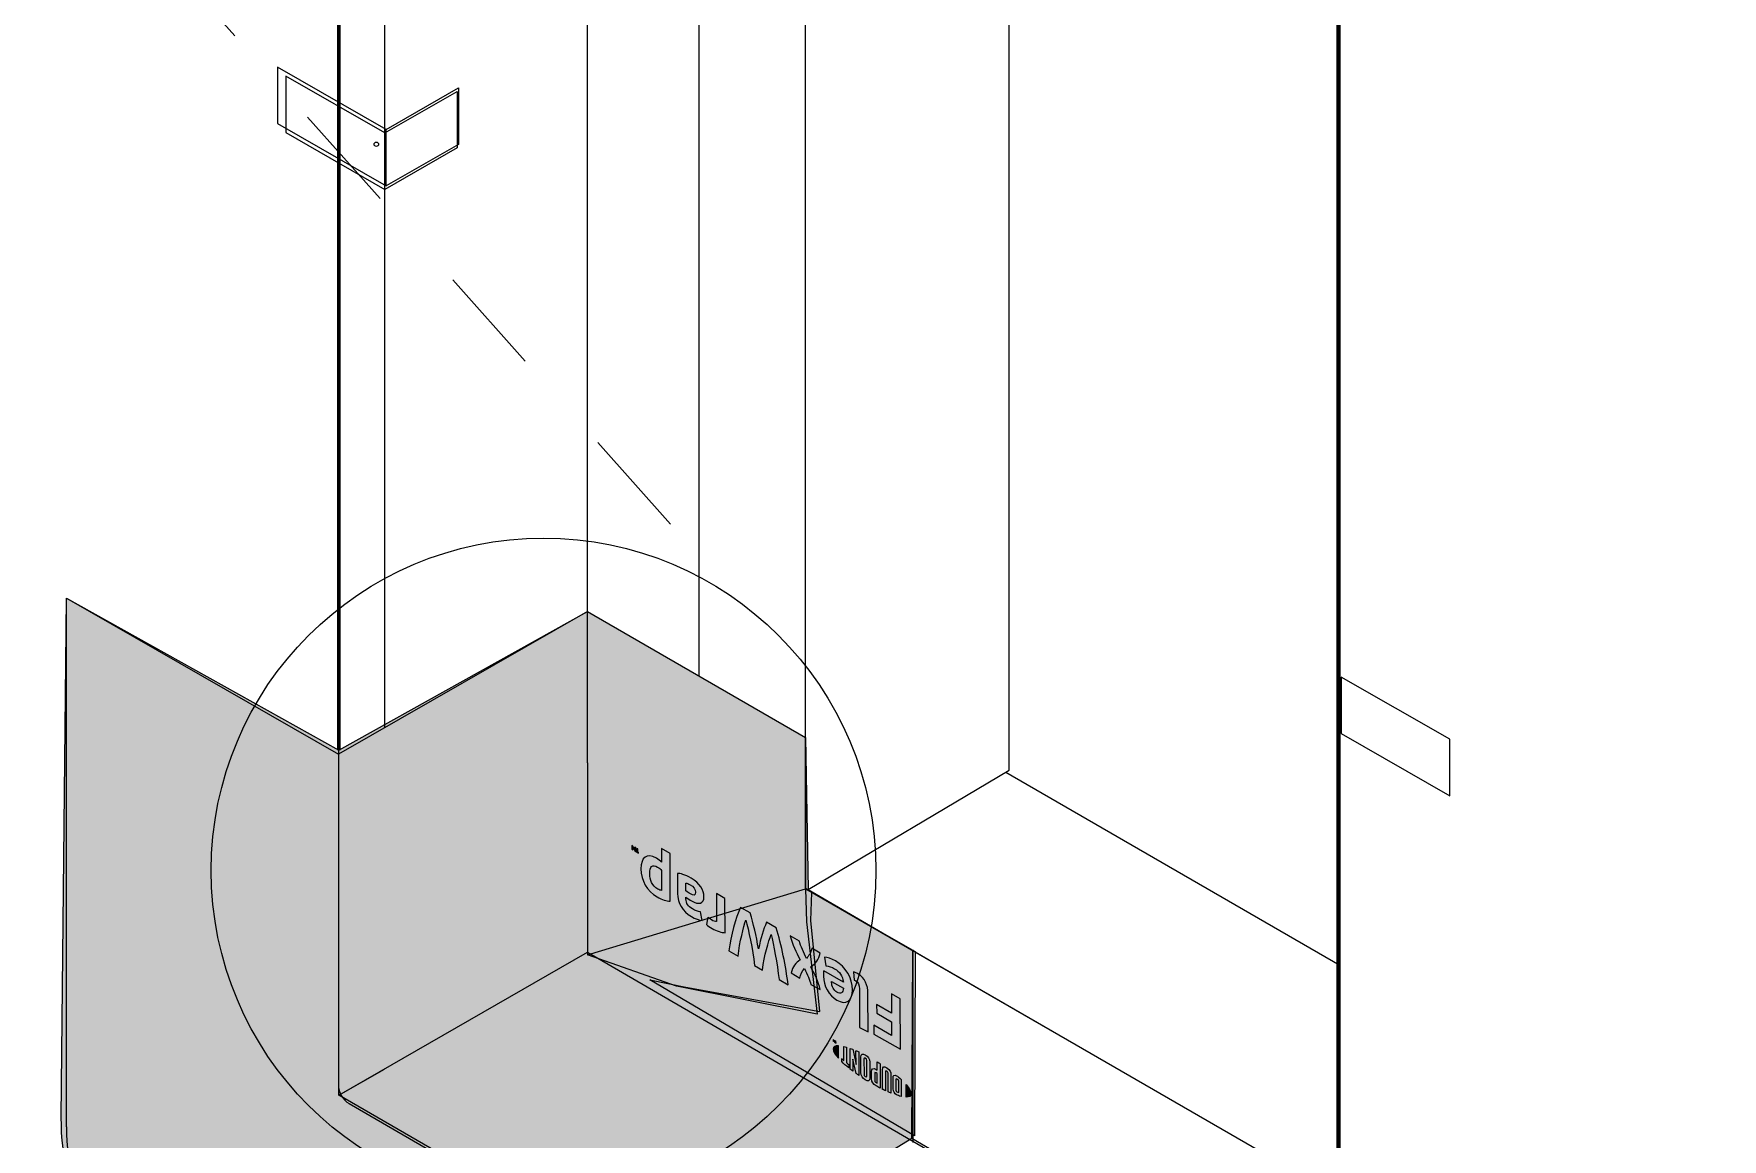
# Model space of a CAD drawing. Header units: inches. Extents: x -22 to 84, y -21 to 19.
# Drawn here: x 4.049 to 5.984, y 9.891 to 11.157 of the extents above; entities that cross this region are included whole.
import ezdxf

# ---------------------------------------------------------------- set-up
doc = ezdxf.new("R2010")
doc.units = ezdxf.units.IN
doc.header["$MEASUREMENT"] = 0
doc.linetypes.add('AI-Linetype-13', pattern=[0.25, 0.125, -0.125])
for name, color, linetype, lineweight in [('.ATI-HATCH', 7, 'Continuous', 0), ('G-ANNO-TTLB', 7, 'Continuous', 0), ('TYVEK', 7, 'Continuous', 0), ('X-REF - TRACED', 7, 'Continuous', 0)]:
    doc.layers.add(name, color=color, linetype=linetype, lineweight=lineweight)

# ---------------------------------------------------------------- blocks, each defined once
blk = doc.blocks.new('Block_69')
at = {"layer": 'TYVEK', "true_color": 0x003b71, "transparency": 33554687}
h = blk.add_hatch(color=156, dxfattribs=at)
h.dxf.hatch_style = 2
edge = h.paths.add_edge_path()
edge.add_spline(control_points=[(4.7376, 10.2213), (4.7373, 10.2225), (4.7369, 10.2234), (4.7365, 10.2244), (4.7361, 10.2239), (4.7358, 10.2234), (4.7354, 10.2226), (4.7354, 10.2226), (4.7344, 10.2232), (4.7344, 10.2232), (4.7344, 10.2232), (4.7344, 10.2274), (4.7344, 10.2274), (4.7344, 10.2274), (4.7353, 10.2269), (4.7353, 10.2269), (4.7353, 10.2269), (4.7353, 10.2249), (4.7353, 10.2249), (4.7353, 10.2249), (4.7352, 10.2243), (4.7352, 10.2243), (4.7355, 10.2248), (4.7359, 10.2253), (4.7362, 10.2256), (4.7362, 10.2256), (4.7369, 10.2252), (4.7369, 10.2252), (4.7372, 10.2245), (4.7375, 10.2236), (4.7378, 10.2228), (4.7378, 10.2228), (4.7378, 10.2235), (4.7378, 10.2235), (4.7378, 10.2235), (4.7378, 10.2255), (4.7378, 10.2255), (4.7378, 10.2255), (4.7387, 10.225), (4.7387, 10.225), (4.7387, 10.225), (4.7387, 10.2207), (4.7387, 10.2207), (4.7387, 10.2207), (4.7376, 10.2213), (4.7376, 10.2213)], knot_values=[0, 0, 0, 0, 1, 1, 1, 2, 2, 2, 3, 3, 3, 4, 4, 4, 5, 5, 5, 6, 6, 6, 7, 7, 7, 8, 8, 8, 9, 9, 9, 10, 10, 10, 11, 11, 11, 12, 12, 12, 13, 13, 13, 14, 14, 14, 15, 15, 15, 15], degree=3, periodic=0)
edge = h.paths.add_edge_path()
edge.add_spline(control_points=[(4.7411, 10.2203), (4.7411, 10.2203), (4.742, 10.2197), (4.742, 10.2197), (4.742, 10.2197), (4.742, 10.2188), (4.742, 10.2188), (4.742, 10.2188), (4.7391, 10.2205), (4.7391, 10.2205), (4.7391, 10.2205), (4.7391, 10.2214), (4.7391, 10.2214), (4.7391, 10.2214), (4.7401, 10.2209), (4.7401, 10.2209), (4.7401, 10.2209), (4.7401, 10.2242), (4.7401, 10.2242), (4.7401, 10.2242), (4.741, 10.2236), (4.741, 10.2236), (4.741, 10.2236), (4.7411, 10.2203), (4.7411, 10.2203)], knot_values=[0, 0, 0, 0, 1, 1, 1, 2, 2, 2, 3, 3, 3, 4, 4, 4, 5, 5, 5, 6, 6, 6, 7, 7, 7, 8, 8, 8, 8], degree=3, periodic=0)
h = blk.add_hatch(color=156, dxfattribs=at)
h.dxf.hatch_style = 2
edge = h.paths.add_edge_path()
edge.add_spline(control_points=[(4.7638, 10.2029), (4.7576, 10.2065), (4.7546, 10.2037), (4.7547, 10.1953), (4.7547, 10.1879), (4.7574, 10.1814), (4.7639, 10.1777), (4.7657, 10.1766), (4.767, 10.1763), (4.7684, 10.1761), (4.7684, 10.1761), (4.7684, 10.1991), (4.7684, 10.1991), (4.767, 10.2006), (4.7659, 10.2017), (4.7638, 10.2029)], knot_values=[0, 0, 0, 0, 1, 1, 1, 2, 2, 2, 3, 3, 3, 4, 4, 4, 5, 5, 5, 5], degree=3, periodic=0)
edge = h.paths.add_edge_path()
edge.add_spline(control_points=[(4.7624, 10.2129), (4.7649, 10.2115), (4.7666, 10.2102), (4.7684, 10.2084), (4.7684, 10.2084), (4.7683, 10.224), (4.7683, 10.224), (4.7683, 10.224), (4.7781, 10.2184), (4.7781, 10.2184), (4.7781, 10.2184), (4.7782, 10.1636), (4.7782, 10.1636), (4.7742, 10.1638), (4.7685, 10.1657), (4.7634, 10.1686), (4.7517, 10.1753), (4.7447, 10.1875), (4.7447, 10.2007), (4.7447, 10.2141), (4.7513, 10.2193), (4.7624, 10.2129)], knot_values=[0, 0, 0, 0, 1, 1, 1, 2, 2, 2, 3, 3, 3, 4, 4, 4, 5, 5, 5, 6, 6, 6, 7, 7, 7, 7], degree=3, periodic=0)
h = blk.add_hatch(color=156, dxfattribs=at)
h.dxf.hatch_style = 2
edge = h.paths.add_edge_path()
edge.add_spline(control_points=[(4.7962, 10.1844), (4.7962, 10.1844), (4.7963, 10.1756), (4.7963, 10.1756), (4.7979, 10.1742), (4.7996, 10.173), (4.8013, 10.172), (4.8046, 10.1701), (4.8072, 10.1701), (4.8072, 10.174), (4.8072, 10.1774), (4.805, 10.1805), (4.8012, 10.1826), (4.7991, 10.1839), (4.7973, 10.1844), (4.7962, 10.1844)], knot_values=[0, 0, 0, 0, 1, 1, 1, 2, 2, 2, 3, 3, 3, 4, 4, 4, 5, 5, 5, 5], degree=3, periodic=0)
edge = h.paths.add_edge_path()
edge.add_spline(control_points=[(4.8022, 10.1902), (4.812, 10.1846), (4.8169, 10.1763), (4.8169, 10.1689), (4.8169, 10.1607), (4.8112, 10.1593), (4.8026, 10.1641), (4.8006, 10.1653), (4.7981, 10.1671), (4.7963, 10.1684), (4.7963, 10.1684), (4.7963, 10.1664), (4.7963, 10.1664), (4.7963, 10.1614), (4.7988, 10.1576), (4.8036, 10.1549), (4.8067, 10.1531), (4.8101, 10.1517), (4.813, 10.1515), (4.813, 10.1515), (4.8148, 10.1416), (4.8148, 10.1416), (4.8117, 10.1418), (4.8068, 10.1437), (4.8025, 10.1462), (4.792, 10.1522), (4.7868, 10.1616), (4.7867, 10.1727), (4.7867, 10.1727), (4.7867, 10.1955), (4.7867, 10.1955), (4.7896, 10.1956), (4.7951, 10.1943), (4.8022, 10.1902)], knot_values=[0, 0, 0, 0, 1, 1, 1, 2, 2, 2, 3, 3, 3, 4, 4, 4, 5, 5, 5, 6, 6, 6, 7, 7, 7, 8, 8, 8, 9, 9, 9, 10, 10, 10, 11, 11, 11, 11], degree=3, periodic=0)
h = blk.add_hatch(color=156, dxfattribs=at)
h.dxf.hatch_style = 2
edge = h.paths.add_edge_path()
edge.add_spline(control_points=[(4.8262, 10.1325), (4.8236, 10.134), (4.8212, 10.1357), (4.8198, 10.137), (4.8198, 10.137), (4.8212, 10.1454), (4.8212, 10.1454), (4.8224, 10.1442), (4.8239, 10.1432), (4.8254, 10.1424), (4.828, 10.1408), (4.8298, 10.1404), (4.8313, 10.1404), (4.8313, 10.1404), (4.8312, 10.1726), (4.8312, 10.1726), (4.8312, 10.1726), (4.841, 10.1669), (4.841, 10.1669), (4.841, 10.1669), (4.8411, 10.1276), (4.8411, 10.1276), (4.8373, 10.1276), (4.8313, 10.1296), (4.8262, 10.1325)], knot_values=[0, 0, 0, 0, 1, 1, 1, 2, 2, 2, 3, 3, 3, 4, 4, 4, 5, 5, 5, 6, 6, 6, 7, 7, 7, 8, 8, 8, 8], degree=3, periodic=0)
h = blk.add_hatch(color=156, dxfattribs=at)
h.dxf.hatch_style = 2
edge = h.paths.add_edge_path()
edge.add_spline(control_points=[(4.8559, 10.1009), (4.8559, 10.1009), (4.8455, 10.1069), (4.8455, 10.1069), (4.8482, 10.1245), (4.8528, 10.1444), (4.8589, 10.1567), (4.8589, 10.1567), (4.87, 10.1503), (4.87, 10.1503), (4.8736, 10.138), (4.8767, 10.1241), (4.8794, 10.1091), (4.8821, 10.1211), (4.8851, 10.1314), (4.8886, 10.1396), (4.8886, 10.1396), (4.8998, 10.1332), (4.8998, 10.1332), (4.9056, 10.1141), (4.9107, 10.0886), (4.9134, 10.068), (4.9134, 10.068), (4.903, 10.0739), (4.903, 10.0739), (4.9008, 10.0925), (4.8967, 10.1143), (4.8938, 10.1256), (4.8908, 10.1177), (4.886, 10.1016), (4.884, 10.0848), (4.884, 10.0848), (4.8749, 10.0901), (4.8749, 10.0901), (4.8727, 10.1092), (4.868, 10.1308), (4.8649, 10.1422), (4.862, 10.1342), (4.858, 10.1171), (4.8559, 10.1009)], knot_values=[0, 0, 0, 0, 1, 1, 1, 2, 2, 2, 3, 3, 3, 4, 4, 4, 5, 5, 5, 6, 6, 6, 7, 7, 7, 8, 8, 8, 9, 9, 9, 10, 10, 10, 11, 11, 11, 12, 12, 12, 13, 13, 13, 13], degree=3, periodic=0)
h = blk.add_hatch(color=156, dxfattribs=at)
h.dxf.hatch_style = 2
edge = h.paths.add_edge_path()
edge.add_spline(control_points=[(4.9393, 10.0885), (4.9441, 10.0797), (4.9479, 10.0719), (4.9501, 10.0624), (4.9501, 10.0624), (4.9395, 10.0685), (4.9395, 10.0685), (4.9385, 10.0727), (4.9354, 10.0801), (4.9322, 10.0866), (4.9296, 10.0836), (4.9274, 10.08), (4.9269, 10.0757), (4.9269, 10.0757), (4.9169, 10.0815), (4.9169, 10.0815), (4.9187, 10.0889), (4.9218, 10.0931), (4.9272, 10.0964), (4.922, 10.106), (4.9185, 10.1137), (4.9156, 10.1241), (4.9156, 10.1241), (4.9262, 10.118), (4.9262, 10.118), (4.9277, 10.1126), (4.9313, 10.1044), (4.9343, 10.0981), (4.937, 10.1011), (4.9395, 10.1046), (4.9405, 10.1098), (4.9405, 10.1098), (4.9501, 10.1043), (4.9501, 10.1043), (4.9483, 10.0968), (4.945, 10.0922), (4.9393, 10.0885)], knot_values=[0, 0, 0, 0, 1, 1, 1, 2, 2, 2, 3, 3, 3, 4, 4, 4, 5, 5, 5, 6, 6, 6, 7, 7, 7, 8, 8, 8, 9, 9, 9, 10, 10, 10, 11, 11, 11, 12, 12, 12, 12], degree=3, periodic=0)
h = blk.add_hatch(color=156, dxfattribs=at)
h.dxf.hatch_style = 2
edge = h.paths.add_edge_path()
edge.add_spline(control_points=[(4.9768, 10.0641), (4.9768, 10.0641), (4.9632, 10.0718), (4.9632, 10.0718), (4.9632, 10.0718), (4.9632, 10.0708), (4.9632, 10.0708), (4.9632, 10.0662), (4.9654, 10.0617), (4.9693, 10.0594), (4.9734, 10.057), (4.9761, 10.0588), (4.9768, 10.0641)], knot_values=[0, 0, 0, 0, 1, 1, 1, 2, 2, 2, 3, 3, 3, 4, 4, 4, 4], degree=3, periodic=0)
edge = h.paths.add_edge_path()
edge.add_spline(control_points=[(4.9551, 10.0996), (4.9583, 10.0995), (4.9629, 10.098), (4.9676, 10.0953), (4.9791, 10.0887), (4.9869, 10.0758), (4.987, 10.0622), (4.987, 10.0491), (4.9798, 10.0444), (4.9693, 10.0504), (4.96, 10.0557), (4.9539, 10.0669), (4.9538, 10.0779), (4.9538, 10.0804), (4.954, 10.0824), (4.9541, 10.084), (4.9541, 10.084), (4.9766, 10.071), (4.9766, 10.071), (4.9757, 10.0782), (4.9723, 10.083), (4.9666, 10.0863), (4.9631, 10.0883), (4.9598, 10.0893), (4.9567, 10.0896), (4.9567, 10.0896), (4.9551, 10.0996), (4.9551, 10.0996)], knot_values=[0, 0, 0, 0, 1, 1, 1, 2, 2, 2, 3, 3, 3, 4, 4, 4, 5, 5, 5, 6, 6, 6, 7, 7, 7, 8, 8, 8, 9, 9, 9, 9], degree=3, periodic=0)
h = blk.add_hatch(color=156, dxfattribs=at)
h.dxf.hatch_style = 2
edge = h.paths.add_edge_path()
edge.add_spline(control_points=[(4.995, 10.0634), (4.995, 10.0678), (4.994, 10.0708), (4.9911, 10.0724), (4.9904, 10.0728), (4.9897, 10.0731), (4.9891, 10.0733), (4.9891, 10.0733), (4.9883, 10.0827), (4.9883, 10.0827), (4.9897, 10.0823), (4.9919, 10.0813), (4.9933, 10.0805), (5.0015, 10.0758), (5.0048, 10.0677), (5.0048, 10.0579), (5.0048, 10.0579), (5.0049, 10.014), (5.0049, 10.014), (5.0049, 10.014), (4.9951, 10.019), (4.9951, 10.019), (4.9951, 10.019), (4.995, 10.0634), (4.995, 10.0634)], knot_values=[0, 0, 0, 0, 1, 1, 1, 2, 2, 2, 3, 3, 3, 4, 4, 4, 5, 5, 5, 6, 6, 6, 7, 7, 7, 8, 8, 8, 8], degree=3, periodic=0)
h = blk.add_hatch(color=156, dxfattribs=at)
h.dxf.hatch_style = 2
edge = h.paths.add_edge_path()
edge.add_spline(control_points=[(5.0418, 10.0517), (5.0418, 10.0517), (5.042, 9.9941), (5.042, 9.9941), (5.042, 9.9941), (5.0116, 10.0116), (5.0116, 10.0116), (5.0116, 10.0116), (5.0116, 10.0216), (5.0116, 10.0216), (5.0116, 10.0216), (5.0318, 10.01), (5.0318, 10.01), (5.0318, 10.01), (5.0317, 10.0256), (5.0317, 10.0256), (5.0317, 10.0256), (5.0148, 10.0354), (5.0148, 10.0354), (5.0148, 10.0354), (5.0147, 10.0454), (5.0147, 10.0454), (5.0147, 10.0454), (5.0317, 10.0356), (5.0317, 10.0356), (5.0317, 10.0356), (5.0316, 10.0575), (5.0316, 10.0575), (5.0316, 10.0575), (5.0418, 10.0517), (5.0418, 10.0517)], knot_values=[0, 0, 0, 0, 1, 1, 1, 2, 2, 2, 3, 3, 3, 4, 4, 4, 5, 5, 5, 6, 6, 6, 7, 7, 7, 8, 8, 8, 9, 9, 9, 10, 10, 10, 10], degree=3, periodic=0)
at = {"layer": 'TYVEK'}
for points, knots in [([(4.7376, 10.2213), (4.7373, 10.2225), (4.7369, 10.2234), (4.7365, 10.2244), (4.7361, 10.2239), (4.7358, 10.2234), (4.7354, 10.2226), (4.7354, 10.2226), (4.7344, 10.2232), (4.7344, 10.2232), (4.7344, 10.2232), (4.7344, 10.2274), (4.7344, 10.2274), (4.7344, 10.2274), (4.7353, 10.2269), (4.7353, 10.2269), (4.7353, 10.2269), (4.7353, 10.2249), (4.7353, 10.2249), (4.7353, 10.2249), (4.7352, 10.2243), (4.7352, 10.2243), (4.7355, 10.2248), (4.7359, 10.2253), (4.7362, 10.2256), (4.7362, 10.2256), (4.7369, 10.2252), (4.7369, 10.2252), (4.7372, 10.2245), (4.7375, 10.2236), (4.7378, 10.2228), (4.7378, 10.2228), (4.7378, 10.2235), (4.7378, 10.2235), (4.7378, 10.2235), (4.7378, 10.2255), (4.7378, 10.2255), (4.7378, 10.2255), (4.7387, 10.225), (4.7387, 10.225), (4.7387, 10.225), (4.7387, 10.2207), (4.7387, 10.2207), (4.7387, 10.2207), (4.7376, 10.2213), (4.7376, 10.2213)], [0, 0, 0, 0, 1, 1, 1, 2, 2, 2, 3, 3, 3, 4, 4, 4, 5, 5, 5, 6, 6, 6, 7, 7, 7, 8, 8, 8, 9, 9, 9, 10, 10, 10, 11, 11, 11, 12, 12, 12, 13, 13, 13, 14, 14, 14, 15, 15, 15, 15]), ([(4.7411, 10.2203), (4.7411, 10.2203), (4.742, 10.2197), (4.742, 10.2197), (4.742, 10.2197), (4.742, 10.2188), (4.742, 10.2188), (4.742, 10.2188), (4.7391, 10.2205), (4.7391, 10.2205), (4.7391, 10.2205), (4.7391, 10.2214), (4.7391, 10.2214), (4.7391, 10.2214), (4.7401, 10.2209), (4.7401, 10.2209), (4.7401, 10.2209), (4.7401, 10.2242), (4.7401, 10.2242), (4.7401, 10.2242), (4.741, 10.2236), (4.741, 10.2236), (4.741, 10.2236), (4.7411, 10.2203), (4.7411, 10.2203)], [0, 0, 0, 0, 1, 1, 1, 2, 2, 2, 3, 3, 3, 4, 4, 4, 5, 5, 5, 6, 6, 6, 7, 7, 7, 8, 8, 8, 8]), ([(4.7624, 10.2129), (4.7649, 10.2115), (4.7666, 10.2102), (4.7684, 10.2084), (4.7684, 10.2084), (4.7683, 10.224), (4.7683, 10.224), (4.7683, 10.224), (4.7781, 10.2184), (4.7781, 10.2184), (4.7781, 10.2184), (4.7782, 10.1636), (4.7782, 10.1636), (4.7742, 10.1638), (4.7685, 10.1657), (4.7634, 10.1686), (4.7517, 10.1753), (4.7447, 10.1875), (4.7447, 10.2007), (4.7447, 10.2141), (4.7513, 10.2193), (4.7624, 10.2129)], [0, 0, 0, 0, 1, 1, 1, 2, 2, 2, 3, 3, 3, 4, 4, 4, 5, 5, 5, 6, 6, 6, 7, 7, 7, 7]), ([(4.7638, 10.2029), (4.7576, 10.2065), (4.7546, 10.2037), (4.7547, 10.1953), (4.7547, 10.1879), (4.7574, 10.1814), (4.7639, 10.1777), (4.7657, 10.1766), (4.767, 10.1763), (4.7684, 10.1761), (4.7684, 10.1761), (4.7684, 10.1991), (4.7684, 10.1991), (4.767, 10.2006), (4.7659, 10.2017), (4.7638, 10.2029)], [0, 0, 0, 0, 1, 1, 1, 2, 2, 2, 3, 3, 3, 4, 4, 4, 5, 5, 5, 5]), ([(4.8022, 10.1902), (4.812, 10.1846), (4.8169, 10.1763), (4.8169, 10.1689), (4.8169, 10.1607), (4.8112, 10.1593), (4.8026, 10.1641), (4.8006, 10.1653), (4.7981, 10.1671), (4.7963, 10.1684), (4.7963, 10.1684), (4.7963, 10.1664), (4.7963, 10.1664), (4.7963, 10.1614), (4.7988, 10.1576), (4.8036, 10.1549), (4.8067, 10.1531), (4.8101, 10.1517), (4.813, 10.1515), (4.813, 10.1515), (4.8148, 10.1416), (4.8148, 10.1416), (4.8117, 10.1418), (4.8068, 10.1437), (4.8025, 10.1462), (4.792, 10.1522), (4.7868, 10.1616), (4.7867, 10.1727), (4.7867, 10.1727), (4.7867, 10.1955), (4.7867, 10.1955), (4.7896, 10.1956), (4.7951, 10.1943), (4.8022, 10.1902)], [0, 0, 0, 0, 1, 1, 1, 2, 2, 2, 3, 3, 3, 4, 4, 4, 5, 5, 5, 6, 6, 6, 7, 7, 7, 8, 8, 8, 9, 9, 9, 10, 10, 10, 11, 11, 11, 11]), ([(4.7962, 10.1844), (4.7962, 10.1844), (4.7963, 10.1756), (4.7963, 10.1756), (4.7979, 10.1742), (4.7996, 10.173), (4.8013, 10.172), (4.8046, 10.1701), (4.8072, 10.1701), (4.8072, 10.174), (4.8072, 10.1774), (4.805, 10.1805), (4.8012, 10.1826), (4.7991, 10.1839), (4.7973, 10.1844), (4.7962, 10.1844)], [0, 0, 0, 0, 1, 1, 1, 2, 2, 2, 3, 3, 3, 4, 4, 4, 5, 5, 5, 5]), ([(4.8262, 10.1325), (4.8236, 10.134), (4.8212, 10.1357), (4.8198, 10.137), (4.8198, 10.137), (4.8212, 10.1454), (4.8212, 10.1454), (4.8224, 10.1442), (4.8239, 10.1432), (4.8254, 10.1424), (4.828, 10.1408), (4.8298, 10.1404), (4.8313, 10.1404), (4.8313, 10.1404), (4.8312, 10.1726), (4.8312, 10.1726), (4.8312, 10.1726), (4.841, 10.1669), (4.841, 10.1669), (4.841, 10.1669), (4.8411, 10.1276), (4.8411, 10.1276), (4.8373, 10.1276), (4.8313, 10.1296), (4.8262, 10.1325)], [0, 0, 0, 0, 1, 1, 1, 2, 2, 2, 3, 3, 3, 4, 4, 4, 5, 5, 5, 6, 6, 6, 7, 7, 7, 8, 8, 8, 8]), ([(4.8559, 10.1009), (4.8559, 10.1009), (4.8455, 10.1069), (4.8455, 10.1069), (4.8482, 10.1245), (4.8528, 10.1444), (4.8589, 10.1567), (4.8589, 10.1567), (4.87, 10.1503), (4.87, 10.1503), (4.8736, 10.138), (4.8767, 10.1241), (4.8794, 10.1091), (4.8821, 10.1211), (4.8851, 10.1314), (4.8886, 10.1396), (4.8886, 10.1396), (4.8998, 10.1332), (4.8998, 10.1332), (4.9056, 10.1141), (4.9107, 10.0886), (4.9134, 10.068), (4.9134, 10.068), (4.903, 10.0739), (4.903, 10.0739), (4.9008, 10.0925), (4.8967, 10.1143), (4.8938, 10.1256), (4.8908, 10.1177), (4.886, 10.1016), (4.884, 10.0848), (4.884, 10.0848), (4.8749, 10.0901), (4.8749, 10.0901), (4.8727, 10.1092), (4.868, 10.1308), (4.8649, 10.1422), (4.862, 10.1342), (4.858, 10.1171), (4.8559, 10.1009)], [0, 0, 0, 0, 1, 1, 1, 2, 2, 2, 3, 3, 3, 4, 4, 4, 5, 5, 5, 6, 6, 6, 7, 7, 7, 8, 8, 8, 9, 9, 9, 10, 10, 10, 11, 11, 11, 12, 12, 12, 13, 13, 13, 13]), ([(4.9393, 10.0885), (4.9441, 10.0797), (4.9479, 10.0719), (4.9501, 10.0624), (4.9501, 10.0624), (4.9395, 10.0685), (4.9395, 10.0685), (4.9385, 10.0727), (4.9354, 10.0801), (4.9322, 10.0866), (4.9296, 10.0836), (4.9274, 10.08), (4.9269, 10.0757), (4.9269, 10.0757), (4.9169, 10.0815), (4.9169, 10.0815), (4.9187, 10.0889), (4.9218, 10.0931), (4.9272, 10.0964), (4.922, 10.106), (4.9185, 10.1137), (4.9156, 10.1241), (4.9156, 10.1241), (4.9262, 10.118), (4.9262, 10.118), (4.9277, 10.1126), (4.9313, 10.1044), (4.9343, 10.0981), (4.937, 10.1011), (4.9395, 10.1046), (4.9405, 10.1098), (4.9405, 10.1098), (4.9501, 10.1043), (4.9501, 10.1043), (4.9483, 10.0968), (4.945, 10.0922), (4.9393, 10.0885)], [0, 0, 0, 0, 1, 1, 1, 2, 2, 2, 3, 3, 3, 4, 4, 4, 5, 5, 5, 6, 6, 6, 7, 7, 7, 8, 8, 8, 9, 9, 9, 10, 10, 10, 11, 11, 11, 12, 12, 12, 12]), ([(4.9551, 10.0996), (4.9583, 10.0995), (4.9629, 10.098), (4.9676, 10.0953), (4.9791, 10.0887), (4.9869, 10.0758), (4.987, 10.0622), (4.987, 10.0491), (4.9798, 10.0444), (4.9693, 10.0504), (4.96, 10.0557), (4.9539, 10.0669), (4.9538, 10.0779), (4.9538, 10.0804), (4.954, 10.0824), (4.9541, 10.084), (4.9541, 10.084), (4.9766, 10.071), (4.9766, 10.071), (4.9757, 10.0782), (4.9723, 10.083), (4.9666, 10.0863), (4.9631, 10.0883), (4.9598, 10.0893), (4.9567, 10.0896), (4.9567, 10.0896), (4.9551, 10.0996), (4.9551, 10.0996)], [0, 0, 0, 0, 1, 1, 1, 2, 2, 2, 3, 3, 3, 4, 4, 4, 5, 5, 5, 6, 6, 6, 7, 7, 7, 8, 8, 8, 9, 9, 9, 9]), ([(4.995, 10.0634), (4.995, 10.0678), (4.994, 10.0708), (4.9911, 10.0724), (4.9904, 10.0728), (4.9897, 10.0731), (4.9891, 10.0733), (4.9891, 10.0733), (4.9883, 10.0827), (4.9883, 10.0827), (4.9897, 10.0823), (4.9919, 10.0813), (4.9933, 10.0805), (5.0015, 10.0758), (5.0048, 10.0677), (5.0048, 10.0579), (5.0048, 10.0579), (5.0049, 10.014), (5.0049, 10.014), (5.0049, 10.014), (4.9951, 10.019), (4.9951, 10.019), (4.9951, 10.019), (4.995, 10.0634), (4.995, 10.0634)], [0, 0, 0, 0, 1, 1, 1, 2, 2, 2, 3, 3, 3, 4, 4, 4, 5, 5, 5, 6, 6, 6, 7, 7, 7, 8, 8, 8, 8]), ([(4.9768, 10.0641), (4.9768, 10.0641), (4.9632, 10.0718), (4.9632, 10.0718), (4.9632, 10.0718), (4.9632, 10.0708), (4.9632, 10.0708), (4.9632, 10.0662), (4.9654, 10.0617), (4.9693, 10.0594), (4.9734, 10.057), (4.9761, 10.0588), (4.9768, 10.0641)], [0, 0, 0, 0, 1, 1, 1, 2, 2, 2, 3, 3, 3, 4, 4, 4, 4]), ([(5.0418, 10.0517), (5.0418, 10.0517), (5.042, 9.9941), (5.042, 9.9941), (5.042, 9.9941), (5.0116, 10.0116), (5.0116, 10.0116), (5.0116, 10.0116), (5.0116, 10.0216), (5.0116, 10.0216), (5.0116, 10.0216), (5.0318, 10.01), (5.0318, 10.01), (5.0318, 10.01), (5.0317, 10.0256), (5.0317, 10.0256), (5.0317, 10.0256), (5.0148, 10.0354), (5.0148, 10.0354), (5.0148, 10.0354), (5.0147, 10.0454), (5.0147, 10.0454), (5.0147, 10.0454), (5.0317, 10.0356), (5.0317, 10.0356), (5.0317, 10.0356), (5.0316, 10.0575), (5.0316, 10.0575), (5.0316, 10.0575), (5.0418, 10.0517), (5.0418, 10.0517)], [0, 0, 0, 0, 1, 1, 1, 2, 2, 2, 3, 3, 3, 4, 4, 4, 5, 5, 5, 6, 6, 6, 7, 7, 7, 8, 8, 8, 9, 9, 9, 10, 10, 10, 10])]:
    blk.add_open_spline(points, degree=3, knots=knots, dxfattribs=at)
blk = doc.blocks.new('Block_70')
at = {"layer": 'TYVEK', "true_color": 0x003b71, "transparency": 33554687}
h = blk.add_hatch(color=156, dxfattribs=at)
h.dxf.hatch_style = 2
edge = h.paths.add_edge_path()
edge.add_spline(control_points=[(4.9667, 10.0021), (4.9667, 10.0021), (4.9663, 10.0024), (4.9663, 10.0024), (4.9663, 10.0024), (4.9658, 10.0037), (4.9658, 10.0037), (4.9658, 10.0037), (4.9652, 10.003), (4.9652, 10.003), (4.9652, 10.003), (4.9649, 10.0032), (4.9649, 10.0032), (4.9649, 10.0032), (4.9649, 10.0053), (4.9649, 10.0053), (4.9649, 10.0053), (4.9652, 10.0051), (4.9652, 10.0051), (4.9652, 10.0051), (4.9652, 10.0036), (4.9652, 10.0036), (4.9652, 10.0036), (4.9658, 10.0043), (4.9658, 10.0043), (4.9658, 10.0043), (4.9658, 10.0042), (4.9658, 10.0042), (4.9658, 10.0042), (4.9664, 10.0029), (4.9664, 10.0029), (4.9664, 10.0029), (4.9664, 10.0044), (4.9664, 10.0044), (4.9664, 10.0044), (4.9667, 10.0042), (4.9667, 10.0042), (4.9667, 10.0042), (4.9667, 10.0021), (4.9667, 10.0021)], knot_values=[0, 0, 0, 0, 1, 1, 1, 2, 2, 2, 3, 3, 3, 4, 4, 4, 5, 5, 5, 6, 6, 6, 7, 7, 7, 8, 8, 8, 9, 9, 9, 10, 10, 10, 11, 11, 11, 12, 12, 12, 13, 13, 13, 13], degree=3, periodic=0)
edge = h.paths.add_edge_path()
edge.add_spline(control_points=[(4.968, 10.0018), (4.968, 10.0018), (4.9685, 10.0014), (4.9685, 10.0014), (4.9685, 10.0014), (4.9685, 10.0011), (4.9685, 10.0011), (4.9685, 10.0011), (4.9671, 10.0019), (4.9671, 10.0019), (4.9671, 10.0019), (4.9671, 10.0023), (4.9671, 10.0023), (4.9671, 10.0023), (4.9676, 10.002), (4.9676, 10.002), (4.9676, 10.002), (4.9676, 10.0037), (4.9676, 10.0037), (4.9676, 10.0037), (4.968, 10.0035), (4.968, 10.0035), (4.968, 10.0035), (4.968, 10.0018), (4.968, 10.0018)], knot_values=[0, 0, 0, 0, 1, 1, 1, 2, 2, 2, 3, 3, 3, 4, 4, 4, 5, 5, 5, 6, 6, 6, 7, 7, 7, 8, 8, 8, 8], degree=3, periodic=0)
h = blk.add_hatch(color=156, dxfattribs=at)
h.dxf.hatch_style = 2
edge = h.paths.add_edge_path()
edge.add_spline(control_points=[(4.9649, 9.9945), (4.9649, 9.9971), (4.9671, 9.9983), (4.971, 9.9982), (4.971, 9.9982), (4.971, 9.9838), (4.971, 9.9838), (4.9672, 9.9881), (4.9649, 9.9919), (4.9649, 9.9945)], knot_values=[0, 0, 0, 0, 1, 1, 1, 2, 2, 2, 3, 3, 3, 3], degree=3, periodic=0)
h = blk.add_hatch(color=156, dxfattribs=at)
h.dxf.hatch_style = 2
edge = h.paths.add_edge_path()
edge.add_spline(control_points=[(4.9828, 9.9766), (4.9819, 9.9773), (4.9811, 9.9779), (4.9803, 9.9786), (4.9803, 9.9786), (4.9802, 9.9965), (4.9802, 9.9965), (4.9795, 9.9967), (4.9781, 9.9971), (4.9772, 9.9973), (4.9772, 9.9973), (4.9772, 9.9812), (4.9772, 9.9812), (4.9763, 9.982), (4.9755, 9.9827), (4.9747, 9.9834), (4.9747, 9.9834), (4.9747, 9.98), (4.9747, 9.98), (4.9771, 9.9776), (4.9797, 9.9753), (4.9828, 9.9729), (4.9828, 9.9729), (4.9828, 9.9766), (4.9828, 9.9766)], knot_values=[0, 0, 0, 0, 1, 1, 1, 2, 2, 2, 3, 3, 3, 4, 4, 4, 5, 5, 5, 6, 6, 6, 7, 7, 7, 8, 8, 8, 8], degree=3, periodic=0)
h = blk.add_hatch(color=156, dxfattribs=at)
h.dxf.hatch_style = 2
edge = h.paths.add_edge_path()
edge.add_spline(control_points=[(4.9873, 9.9829), (4.9873, 9.9829), (4.9912, 9.9664), (4.9912, 9.9664), (4.9922, 9.9657), (4.9934, 9.9648), (4.9944, 9.9642), (4.9944, 9.9642), (4.9943, 9.9911), (4.9943, 9.9911), (4.9937, 9.9914), (4.9919, 9.9921), (4.991, 9.9925), (4.991, 9.9925), (4.9914, 9.9765), (4.9914, 9.9765), (4.9914, 9.9765), (4.9873, 9.9941), (4.9873, 9.9941), (4.9865, 9.9944), (4.9852, 9.9949), (4.9844, 9.9951), (4.9844, 9.9951), (4.9845, 9.9715), (4.9845, 9.9715), (4.9853, 9.9708), (4.9869, 9.9696), (4.9876, 9.9691), (4.9876, 9.9691), (4.9873, 9.9829), (4.9873, 9.9829)], knot_values=[0, 0, 0, 0, 1, 1, 1, 2, 2, 2, 3, 3, 3, 4, 4, 4, 5, 5, 5, 6, 6, 6, 7, 7, 7, 8, 8, 8, 9, 9, 9, 10, 10, 10, 10], degree=3, periodic=0)
h = blk.add_hatch(color=156, dxfattribs=at)
h.dxf.hatch_style = 2
edge = h.paths.add_edge_path()
edge.add_spline(control_points=[(5.0002, 9.983), (5.0002, 9.9841), (5.0006, 9.9845), (5.0018, 9.9838), (5.003, 9.9831), (5.0034, 9.9823), (5.0034, 9.9812), (5.0034, 9.9812), (5.0034, 9.9637), (5.0034, 9.9637), (5.0034, 9.9626), (5.0031, 9.9621), (5.0018, 9.9629), (5.0006, 9.9636), (5.0003, 9.9644), (5.0003, 9.9655), (5.0003, 9.9655), (5.0002, 9.983), (5.0002, 9.983)], knot_values=[0, 0, 0, 0, 1, 1, 1, 2, 2, 2, 3, 3, 3, 4, 4, 4, 5, 5, 5, 6, 6, 6, 6], degree=3, periodic=0)
edge = h.paths.add_edge_path()
edge.add_spline(control_points=[(5.0018, 9.959), (5.005, 9.957), (5.0069, 9.9575), (5.0069, 9.9612), (5.0069, 9.9612), (5.0068, 9.9795), (5.0068, 9.9795), (5.0068, 9.9834), (5.0051, 9.986), (5.0018, 9.9878), (4.9985, 9.9895), (4.9968, 9.989), (4.9968, 9.9849), (4.9968, 9.9849), (4.9968, 9.9674), (4.9968, 9.9674), (4.9968, 9.9634), (4.9984, 9.9611), (5.0018, 9.959)], knot_values=[0, 0, 0, 0, 1, 1, 1, 2, 2, 2, 3, 3, 3, 4, 4, 4, 5, 5, 5, 6, 6, 6, 6], degree=3, periodic=0)
h = blk.add_hatch(color=156, dxfattribs=at)
h.dxf.hatch_style = 2
edge = h.paths.add_edge_path()
edge.add_spline(control_points=[(5.0125, 9.9662), (5.0125, 9.9674), (5.0128, 9.9678), (5.0142, 9.967), (5.0142, 9.967), (5.0154, 9.9663), (5.0154, 9.9663), (5.0154, 9.9663), (5.0154, 9.9552), (5.0154, 9.9552), (5.0149, 9.9555), (5.0146, 9.9557), (5.0143, 9.9559), (5.0128, 9.9567), (5.0125, 9.9576), (5.0125, 9.9588), (5.0125, 9.9588), (5.0125, 9.9662), (5.0125, 9.9662)], knot_values=[0, 0, 0, 0, 1, 1, 1, 2, 2, 2, 3, 3, 3, 4, 4, 4, 5, 5, 5, 6, 6, 6, 6], degree=3, periodic=0)
edge = h.paths.add_edge_path()
edge.add_spline(control_points=[(5.0141, 9.9521), (5.0147, 9.9517), (5.0169, 9.9506), (5.0189, 9.9496), (5.0189, 9.9496), (5.0188, 9.9776), (5.0188, 9.9776), (5.0181, 9.978), (5.0163, 9.9791), (5.0154, 9.9797), (5.0154, 9.9797), (5.0154, 9.9702), (5.0154, 9.9702), (5.0154, 9.9702), (5.0141, 9.971), (5.0141, 9.971), (5.0105, 9.973), (5.009, 9.972), (5.009, 9.9685), (5.009, 9.9685), (5.009, 9.9602), (5.009, 9.9602), (5.009, 9.9567), (5.0107, 9.954), (5.0141, 9.9521)], knot_values=[0, 0, 0, 0, 1, 1, 1, 2, 2, 2, 3, 3, 3, 4, 4, 4, 5, 5, 5, 6, 6, 6, 7, 7, 7, 8, 8, 8, 8], degree=3, periodic=0)
h = blk.add_hatch(color=156, dxfattribs=at)
h.dxf.hatch_style = 2
edge = h.paths.add_edge_path()
edge.add_spline(control_points=[(5.0249, 9.9682), (5.0249, 9.9693), (5.0252, 9.9698), (5.0264, 9.9689), (5.0276, 9.9681), (5.0279, 9.9673), (5.0279, 9.966), (5.0279, 9.966), (5.028, 9.9452), (5.028, 9.9452), (5.0288, 9.9449), (5.0305, 9.9441), (5.0312, 9.9438), (5.0312, 9.9438), (5.0312, 9.9649), (5.0312, 9.9649), (5.0312, 9.9683), (5.0298, 9.9704), (5.0264, 9.9727), (5.0233, 9.9749), (5.0215, 9.9742), (5.0215, 9.9705), (5.0215, 9.9705), (5.0215, 9.9482), (5.0215, 9.9482), (5.0222, 9.9479), (5.0243, 9.9469), (5.025, 9.9466), (5.025, 9.9466), (5.0249, 9.9682), (5.0249, 9.9682)], knot_values=[0, 0, 0, 0, 1, 1, 1, 2, 2, 2, 3, 3, 3, 4, 4, 4, 5, 5, 5, 6, 6, 6, 7, 7, 7, 8, 8, 8, 9, 9, 9, 10, 10, 10, 10], degree=3, periodic=0)
h = blk.add_hatch(color=156, dxfattribs=at)
h.dxf.hatch_style = 2
edge = h.paths.add_edge_path()
edge.add_spline(control_points=[(5.0367, 9.9592), (5.0367, 9.9603), (5.0373, 9.9603), (5.038, 9.9599), (5.0385, 9.9596), (5.0393, 9.9589), (5.04, 9.9583), (5.04, 9.9583), (5.0401, 9.9445), (5.0401, 9.9445), (5.0394, 9.9447), (5.0385, 9.9449), (5.038, 9.9452), (5.0373, 9.9456), (5.0367, 9.9463), (5.0367, 9.9474), (5.0367, 9.9474), (5.0367, 9.9592), (5.0367, 9.9592)], knot_values=[0, 0, 0, 0, 1, 1, 1, 2, 2, 2, 3, 3, 3, 4, 4, 4, 5, 5, 5, 6, 6, 6, 6], degree=3, periodic=0)
edge = h.paths.add_edge_path()
edge.add_spline(control_points=[(5.0376, 9.9419), (5.0387, 9.9413), (5.0402, 9.9407), (5.043, 9.9401), (5.043, 9.9401), (5.043, 9.9593), (5.043, 9.9593), (5.0405, 9.9616), (5.0386, 9.9632), (5.0375, 9.9638), (5.035, 9.9652), (5.0336, 9.9643), (5.0336, 9.9614), (5.0336, 9.9614), (5.0336, 9.9487), (5.0336, 9.9487), (5.0337, 9.9459), (5.0351, 9.9433), (5.0376, 9.9419)], knot_values=[0, 0, 0, 0, 1, 1, 1, 2, 2, 2, 3, 3, 3, 4, 4, 4, 5, 5, 5, 6, 6, 6, 6], degree=3, periodic=0)
h = blk.add_hatch(color=156, dxfattribs=at)
h.dxf.hatch_style = 2
edge = h.paths.add_edge_path()
edge.add_spline(control_points=[(5.0545, 9.9431), (5.0545, 9.9457), (5.0523, 9.9495), (5.0484, 9.9538), (5.0484, 9.9538), (5.0484, 9.9394), (5.0484, 9.9394), (5.0523, 9.9392), (5.0545, 9.9404), (5.0545, 9.9431)], knot_values=[0, 0, 0, 0, 1, 1, 1, 2, 2, 2, 3, 3, 3, 3], degree=3, periodic=0)
at = {"layer": 'TYVEK'}
for points, knots in [([(4.9667, 10.0021), (4.9667, 10.0021), (4.9663, 10.0024), (4.9663, 10.0024), (4.9663, 10.0024), (4.9658, 10.0037), (4.9658, 10.0037), (4.9658, 10.0037), (4.9652, 10.003), (4.9652, 10.003), (4.9652, 10.003), (4.9649, 10.0032), (4.9649, 10.0032), (4.9649, 10.0032), (4.9649, 10.0053), (4.9649, 10.0053), (4.9649, 10.0053), (4.9652, 10.0051), (4.9652, 10.0051), (4.9652, 10.0051), (4.9652, 10.0036), (4.9652, 10.0036), (4.9652, 10.0036), (4.9658, 10.0043), (4.9658, 10.0043), (4.9658, 10.0043), (4.9658, 10.0042), (4.9658, 10.0042), (4.9658, 10.0042), (4.9664, 10.0029), (4.9664, 10.0029), (4.9664, 10.0029), (4.9664, 10.0044), (4.9664, 10.0044), (4.9664, 10.0044), (4.9667, 10.0042), (4.9667, 10.0042), (4.9667, 10.0042), (4.9667, 10.0021), (4.9667, 10.0021)], [0, 0, 0, 0, 1, 1, 1, 2, 2, 2, 3, 3, 3, 4, 4, 4, 5, 5, 5, 6, 6, 6, 7, 7, 7, 8, 8, 8, 9, 9, 9, 10, 10, 10, 11, 11, 11, 12, 12, 12, 13, 13, 13, 13]), ([(4.968, 10.0018), (4.968, 10.0018), (4.9685, 10.0014), (4.9685, 10.0014), (4.9685, 10.0014), (4.9685, 10.0011), (4.9685, 10.0011), (4.9685, 10.0011), (4.9671, 10.0019), (4.9671, 10.0019), (4.9671, 10.0019), (4.9671, 10.0023), (4.9671, 10.0023), (4.9671, 10.0023), (4.9676, 10.002), (4.9676, 10.002), (4.9676, 10.002), (4.9676, 10.0037), (4.9676, 10.0037), (4.9676, 10.0037), (4.968, 10.0035), (4.968, 10.0035), (4.968, 10.0035), (4.968, 10.0018), (4.968, 10.0018)], [0, 0, 0, 0, 1, 1, 1, 2, 2, 2, 3, 3, 3, 4, 4, 4, 5, 5, 5, 6, 6, 6, 7, 7, 7, 8, 8, 8, 8]), ([(4.9649, 9.9945), (4.9649, 9.9971), (4.9671, 9.9983), (4.971, 9.9982), (4.971, 9.9982), (4.971, 9.9838), (4.971, 9.9838), (4.9672, 9.9881), (4.9649, 9.9919), (4.9649, 9.9945)], [0, 0, 0, 0, 1, 1, 1, 2, 2, 2, 3, 3, 3, 3]), ([(4.9828, 9.9766), (4.9819, 9.9773), (4.9811, 9.9779), (4.9803, 9.9786), (4.9803, 9.9786), (4.9802, 9.9965), (4.9802, 9.9965), (4.9795, 9.9967), (4.9781, 9.9971), (4.9772, 9.9973), (4.9772, 9.9973), (4.9772, 9.9812), (4.9772, 9.9812), (4.9763, 9.982), (4.9755, 9.9827), (4.9747, 9.9834), (4.9747, 9.9834), (4.9747, 9.98), (4.9747, 9.98), (4.9771, 9.9776), (4.9797, 9.9753), (4.9828, 9.9729), (4.9828, 9.9729), (4.9828, 9.9766), (4.9828, 9.9766)], [0, 0, 0, 0, 1, 1, 1, 2, 2, 2, 3, 3, 3, 4, 4, 4, 5, 5, 5, 6, 6, 6, 7, 7, 7, 8, 8, 8, 8]), ([(4.9873, 9.9829), (4.9873, 9.9829), (4.9912, 9.9664), (4.9912, 9.9664), (4.9922, 9.9657), (4.9934, 9.9648), (4.9944, 9.9642), (4.9944, 9.9642), (4.9943, 9.9911), (4.9943, 9.9911), (4.9937, 9.9914), (4.9919, 9.9921), (4.991, 9.9925), (4.991, 9.9925), (4.9914, 9.9765), (4.9914, 9.9765), (4.9914, 9.9765), (4.9873, 9.9941), (4.9873, 9.9941), (4.9865, 9.9944), (4.9852, 9.9949), (4.9844, 9.9951), (4.9844, 9.9951), (4.9845, 9.9715), (4.9845, 9.9715), (4.9853, 9.9708), (4.9869, 9.9696), (4.9876, 9.9691), (4.9876, 9.9691), (4.9873, 9.9829), (4.9873, 9.9829)], [0, 0, 0, 0, 1, 1, 1, 2, 2, 2, 3, 3, 3, 4, 4, 4, 5, 5, 5, 6, 6, 6, 7, 7, 7, 8, 8, 8, 9, 9, 9, 10, 10, 10, 10]), ([(5.0018, 9.959), (5.005, 9.957), (5.0069, 9.9575), (5.0069, 9.9612), (5.0069, 9.9612), (5.0068, 9.9795), (5.0068, 9.9795), (5.0068, 9.9834), (5.0051, 9.986), (5.0018, 9.9878), (4.9985, 9.9895), (4.9968, 9.989), (4.9968, 9.9849), (4.9968, 9.9849), (4.9968, 9.9674), (4.9968, 9.9674), (4.9968, 9.9634), (4.9984, 9.9611), (5.0018, 9.959)], [0, 0, 0, 0, 1, 1, 1, 2, 2, 2, 3, 3, 3, 4, 4, 4, 5, 5, 5, 6, 6, 6, 6]), ([(5.0002, 9.983), (5.0002, 9.9841), (5.0006, 9.9845), (5.0018, 9.9838), (5.003, 9.9831), (5.0034, 9.9823), (5.0034, 9.9812), (5.0034, 9.9812), (5.0034, 9.9637), (5.0034, 9.9637), (5.0034, 9.9626), (5.0031, 9.9621), (5.0018, 9.9629), (5.0006, 9.9636), (5.0003, 9.9644), (5.0003, 9.9655), (5.0003, 9.9655), (5.0002, 9.983), (5.0002, 9.983)], [0, 0, 0, 0, 1, 1, 1, 2, 2, 2, 3, 3, 3, 4, 4, 4, 5, 5, 5, 6, 6, 6, 6]), ([(5.0141, 9.9521), (5.0147, 9.9517), (5.0169, 9.9506), (5.0189, 9.9496), (5.0189, 9.9496), (5.0188, 9.9776), (5.0188, 9.9776), (5.0181, 9.978), (5.0163, 9.9791), (5.0154, 9.9797), (5.0154, 9.9797), (5.0154, 9.9702), (5.0154, 9.9702), (5.0154, 9.9702), (5.0141, 9.971), (5.0141, 9.971), (5.0105, 9.973), (5.009, 9.972), (5.009, 9.9685), (5.009, 9.9685), (5.009, 9.9602), (5.009, 9.9602), (5.009, 9.9567), (5.0107, 9.954), (5.0141, 9.9521)], [0, 0, 0, 0, 1, 1, 1, 2, 2, 2, 3, 3, 3, 4, 4, 4, 5, 5, 5, 6, 6, 6, 7, 7, 7, 8, 8, 8, 8]), ([(5.0125, 9.9662), (5.0125, 9.9674), (5.0128, 9.9678), (5.0142, 9.967), (5.0142, 9.967), (5.0154, 9.9663), (5.0154, 9.9663), (5.0154, 9.9663), (5.0154, 9.9552), (5.0154, 9.9552), (5.0149, 9.9555), (5.0146, 9.9557), (5.0143, 9.9559), (5.0128, 9.9567), (5.0125, 9.9576), (5.0125, 9.9588), (5.0125, 9.9588), (5.0125, 9.9662), (5.0125, 9.9662)], [0, 0, 0, 0, 1, 1, 1, 2, 2, 2, 3, 3, 3, 4, 4, 4, 5, 5, 5, 6, 6, 6, 6]), ([(5.0249, 9.9682), (5.0249, 9.9693), (5.0252, 9.9698), (5.0264, 9.9689), (5.0276, 9.9681), (5.0279, 9.9673), (5.0279, 9.966), (5.0279, 9.966), (5.028, 9.9452), (5.028, 9.9452), (5.0288, 9.9449), (5.0305, 9.9441), (5.0312, 9.9438), (5.0312, 9.9438), (5.0312, 9.9649), (5.0312, 9.9649), (5.0312, 9.9683), (5.0298, 9.9704), (5.0264, 9.9727), (5.0233, 9.9749), (5.0215, 9.9742), (5.0215, 9.9705), (5.0215, 9.9705), (5.0215, 9.9482), (5.0215, 9.9482), (5.0222, 9.9479), (5.0243, 9.9469), (5.025, 9.9466), (5.025, 9.9466), (5.0249, 9.9682), (5.0249, 9.9682)], [0, 0, 0, 0, 1, 1, 1, 2, 2, 2, 3, 3, 3, 4, 4, 4, 5, 5, 5, 6, 6, 6, 7, 7, 7, 8, 8, 8, 9, 9, 9, 10, 10, 10, 10]), ([(5.0376, 9.9419), (5.0387, 9.9413), (5.0402, 9.9407), (5.043, 9.9401), (5.043, 9.9401), (5.043, 9.9593), (5.043, 9.9593), (5.0405, 9.9616), (5.0386, 9.9632), (5.0375, 9.9638), (5.035, 9.9652), (5.0336, 9.9643), (5.0336, 9.9614), (5.0336, 9.9614), (5.0336, 9.9487), (5.0336, 9.9487), (5.0337, 9.9459), (5.0351, 9.9433), (5.0376, 9.9419)], [0, 0, 0, 0, 1, 1, 1, 2, 2, 2, 3, 3, 3, 4, 4, 4, 5, 5, 5, 6, 6, 6, 6]), ([(5.0367, 9.9592), (5.0367, 9.9603), (5.0373, 9.9603), (5.038, 9.9599), (5.0385, 9.9596), (5.0393, 9.9589), (5.04, 9.9583), (5.04, 9.9583), (5.0401, 9.9445), (5.0401, 9.9445), (5.0394, 9.9447), (5.0385, 9.9449), (5.038, 9.9452), (5.0373, 9.9456), (5.0367, 9.9463), (5.0367, 9.9474), (5.0367, 9.9474), (5.0367, 9.9592), (5.0367, 9.9592)], [0, 0, 0, 0, 1, 1, 1, 2, 2, 2, 3, 3, 3, 4, 4, 4, 5, 5, 5, 6, 6, 6, 6]), ([(5.0545, 9.9431), (5.0545, 9.9457), (5.0523, 9.9495), (5.0484, 9.9538), (5.0484, 9.9538), (5.0484, 9.9394), (5.0484, 9.9394), (5.0523, 9.9392), (5.0545, 9.9404), (5.0545, 9.9431)], [0, 0, 0, 0, 1, 1, 1, 2, 2, 2, 3, 3, 3, 3])]:
    blk.add_open_spline(points, degree=3, knots=knots, dxfattribs=at)
blk = doc.blocks.new('Block_68')
at = {"layer": 'TYVEK'}
for name in ['Block_69', 'Block_70']:
    blk.add_blockref(name, (0, 0), dxfattribs=at)
blk = doc.blocks.new('Block_67')
at = {"layer": 'TYVEK'}
blk.add_lwpolyline([(5.0581, 9.8948), (4.7547, 10.0737), (4.7962, 10.0651), (4.9495, 10.0372), (4.9393, 10.1416), (4.9404, 10.1736), (5.0588, 10.106)], close=True, dxfattribs=at)
blk.add_blockref('Block_68', (0, 0), dxfattribs=at)

msp = doc.modelspace()

# ---------------------------------------------------------------- hatches: boundary and pattern name
at = {"layer": '.ATI-HATCH', "true_color": 0xcc667f, "transparency": 33554483}
h = msp.add_hatch(color=243, dxfattribs=at)
edge = h.paths.add_edge_path()
edge.add_spline(control_points=[(4.0864, 10.511), (4.0864, 10.511), (4.0805, 9.9159), (4.0805, 9.9159), (4.0795, 9.8211), (4.1298, 9.7332), (4.2121, 9.686), (4.2121, 9.686), (4.7708, 9.3652), (4.7708, 9.3652), (4.7708, 9.3652), (4.7707, 9.7174), (4.7707, 9.7174), (4.7707, 9.7174), (5.0551, 9.8917), (5.0551, 9.8917), (5.0551, 9.8917), (5.0563, 10.1071), (5.0563, 10.1071), (5.0563, 10.1071), (4.9363, 10.1771), (4.9363, 10.1771), (4.9363, 10.1771), (4.9334, 10.3511), (4.9334, 10.3511), (4.9334, 10.3511), (4.6834, 10.4955), (4.6834, 10.4955), (4.6834, 10.4955), (4.3987, 10.3367), (4.3987, 10.3367), (4.3987, 10.3367), (4.0864, 10.511), (4.0864, 10.511)], knot_values=[0, 0, 0, 0, 1, 1, 1, 2, 2, 2, 3, 3, 3, 4, 4, 4, 5, 5, 5, 6, 6, 6, 7, 7, 7, 8, 8, 8, 9, 9, 9, 10, 10, 10, 11, 11, 11, 11], degree=3, periodic=0)
at = {"layer": 'G-ANNO-TTLB', "true_color": 0xff00ff, "transparency": 33554687}
h = msp.add_hatch(color=6, dxfattribs=at)
edge = h.paths.add_edge_path()
edge.add_spline(control_points=[(19.9156, -15.0652), (19.9156, -15.0652), (-20.7721, -15.0652), (-20.7721, -15.0652), (-20.7721, -15.0652), (-20.7721, 19.0598), (-20.7721, 19.0598), (-20.7721, 19.0598), (19.9156, 19.0598), (19.9156, 19.0598), (19.9156, 19.0598), (19.9156, -15.0652), (19.9156, -15.0652)], knot_values=[0, 0, 0, 0, 1, 1, 1, 2, 2, 2, 3, 3, 3, 4, 4, 4, 4], degree=3, periodic=0)
edge = h.paths.add_edge_path()
edge.add_spline(control_points=[(-20.6471, 18.9348), (-20.6471, 18.9348), (-20.6471, -14.9402), (-20.6471, -14.9402), (-20.6471, -14.9402), (19.7906, -14.9402), (19.7906, -14.9402), (19.7906, -14.9402), (19.7906, 18.9348), (19.7906, 18.9348), (19.7906, 18.9348), (-20.6471, 18.9348), (-20.6471, 18.9348)], knot_values=[0, 0, 0, 0, 1, 1, 1, 2, 2, 2, 3, 3, 3, 4, 4, 4, 4], degree=3, periodic=0)
edge.add_line((-20.6471, 18.9348), (-20.6471, 18.9348))
at = {"layer": 'TYVEK', "true_color": 0x000000, "transparency": 33554687}
h = msp.add_hatch(dxfattribs=at)
h.set_pattern_fill('_U', color=18, scale=10, angle=45, style=2, pattern_type=0)
h.set_pattern_definition([(45, (0, 0), (-7.071, 7.071), [])])
h.paths.add_polyline_path([(5.5456, 9.6047), (5.0551, 9.8917), (5.0563, 10.1071), (5.5434, 9.826)])

# ---------------------------------------------------------------- linework, layer by layer
at = {"layer": '.ATI-HATCH'}
msp.add_open_spline([(4.0864, 10.511), (4.0864, 10.511), (4.0805, 9.9159), (4.0805, 9.9159), (4.0795, 9.8211), (4.1298, 9.7332), (4.2121, 9.686), (4.2121, 9.686), (4.7708, 9.3652), (4.7708, 9.3652), (4.7708, 9.3652), (4.7707, 9.7174), (4.7707, 9.7174), (4.7707, 9.7174), (5.0551, 9.8917), (5.0551, 9.8917), (5.0551, 9.8917), (5.0563, 10.1071), (5.0563, 10.1071), (5.0563, 10.1071), (4.9363, 10.1771), (4.9363, 10.1771), (4.9363, 10.1771), (4.9334, 10.3511), (4.9334, 10.3511), (4.9334, 10.3511), (4.6834, 10.4955), (4.6834, 10.4955), (4.6834, 10.4955), (4.3987, 10.3367), (4.3987, 10.3367), (4.3987, 10.3367), (4.0864, 10.511), (4.0864, 10.511)], degree=3, knots=[0, 0, 0, 0, 1, 1, 1, 2, 2, 2, 3, 3, 3, 4, 4, 4, 5, 5, 5, 6, 6, 6, 7, 7, 7, 8, 8, 8, 9, 9, 9, 10, 10, 10, 11, 11, 11, 11], dxfattribs=at)
at = {"layer": 'G-ANNO-TTLB'}
for points in [[(19.9156, -15.0652), (19.9156, -15.0652), (-20.7721, -15.0652), (-20.7721, -15.0652), (-20.7721, -15.0652), (-20.7721, 19.0598), (-20.7721, 19.0598), (-20.7721, 19.0598), (19.9156, 19.0598), (19.9156, 19.0598), (19.9156, 19.0598), (19.9156, -15.0652), (19.9156, -15.0652)], [(-20.6471, 18.9348), (-20.6471, 18.9348), (-20.6471, -14.9402), (-20.6471, -14.9402), (-20.6471, -14.9402), (19.7906, -14.9402), (19.7906, -14.9402), (19.7906, -14.9402), (19.7906, 18.9348), (19.7906, 18.9348), (19.7906, 18.9348), (-20.6471, 18.9348), (-20.6471, 18.9348)]]:
    msp.add_open_spline(points, degree=3, knots=[0, 0, 0, 0, 1, 1, 1, 2, 2, 2, 3, 3, 3, 4, 4, 4, 4], dxfattribs=at)
at = {"layer": 'TYVEK', "color": 18, "linetype": 'AI-Linetype-13', "lineweight": 25, "true_color": 0x000000}
msp.add_line((2.3647, 13.3001), (4.8601, 10.5046), dxfattribs=at)
at = {"layer": 'TYVEK', "color": 18, "lineweight": 60, "true_color": 0x000000}
for p, q in [((4.3987, 10.3367), (4.3987, 12.3258)), ((5.5434, 9.826), (5.5434, 11.6636))]:
    msp.add_line(p, q, dxfattribs=at)
at = {"layer": 'TYVEK', "color": 33, "lineweight": 25, "true_color": 0xcc9966}
for p, q in [((4.4508, 12.2917), (4.4508, 10.3626)), ((4.4512, 11.0439), (4.3378, 11.1089)), ((4.3378, 11.1089), (4.3378, 11.0442)), ((4.4512, 11.0439), (4.534, 11.0914)), ((4.534, 11.0914), (4.534, 11.0268)), ((4.4526, 10.9833), (4.4526, 11.048)), ((4.3378, 11.0442), (4.4512, 10.9792)), ((4.4512, 10.9792), (4.4512, 11.0439)), ((4.4512, 10.9792), (4.4512, 11.0439)), ((4.534, 11.0268), (4.4512, 10.9792))]:
    msp.add_line(p, q, dxfattribs=at)
at = {"layer": 'TYVEK', "color": 165, "lineweight": 25, "true_color": 0x4c5f99}
for p, q in [((4.6834, 10.3222), (4.6834, 12.1571)), ((4.8113, 10.4216), (4.8113, 12.0831)), ((4.9334, 10.1788), (4.9334, 12.0125)), ((5.1667, 10.3138), (5.1667, 11.8776)), ((4.6834, 10.3222), (4.6834, 10.2122)), ((4.9363, 10.1771), (5.1667, 10.3138)), ((5.1627, 10.3115), (5.5456, 10.0906)), ((4.6834, 10.2122), (4.6834, 10.1022)), ((4.9334, 10.178), (5.5456, 9.8247)), ((4.3987, 9.9414), (4.6834, 10.1055)), ((4.6834, 10.1055), (5.5456, 9.6047))]:
    msp.add_line(p, q, dxfattribs=at)
at = {"layer": 'TYVEK', "color": 2, "lineweight": 25, "true_color": 0xf5eb12}
for p, q in [((4.4526, 11.048), (4.3283, 11.1193)), ((4.3283, 11.1193), (4.3283, 11.0546)), ((4.4526, 11.048), (4.5355, 11.0955)), ((4.5355, 11.0955), (4.5355, 11.0308)), ((4.3283, 11.0546), (4.4526, 10.9833)), ((4.4526, 10.9833), (4.4526, 11.048)), ((4.5355, 11.0308), (4.4526, 10.9833)), ((5.6714, 10.3492), (5.5471, 10.4205)), ((5.5471, 10.4205), (5.5471, 10.3558)), ((5.5471, 10.3558), (5.6714, 10.2845)), ((5.6714, 10.2845), (5.6714, 10.3492))]:
    msp.add_line(p, q, dxfattribs=at)
at = {"layer": 'TYVEK', "color": 4, "lineweight": 25, "true_color": 0x00ffff}
for p, q in [((4.0864, 9.9053), (4.0864, 10.511)), ((4.0864, 10.511), (4.398, 10.3323)), ((4.6834, 10.4955), (4.398, 10.3323)), ((4.6834, 10.4955), (4.9334, 10.3511)), ((4.9334, 10.3511), (4.9334, 10.178)), ((4.398, 10.3323), (4.398, 9.9535)), ((4.9334, 10.1788), (5.0563, 10.1071)), ((5.0563, 10.1079), (5.0563, 9.8873)), ((4.4104, 9.9318), (4.7708, 9.7234))]:
    msp.add_line(p, q, dxfattribs=at)
at = {"layer": 'TYVEK', "color": 4, "lineweight": 9, "true_color": 0x00ffff}
msp.add_line((4.6834, 10.1022), (4.9334, 10.178), dxfattribs=at)
at = {"layer": 'TYVEK', "color": 1, "lineweight": 25, "true_color": 0xff0000}
msp.add_line((4.3987, 9.9414), (4.4508, 9.9712), dxfattribs=at)
at = {"layer": 'TYVEK', "color": 18, "lineweight": 25, "true_color": 0x000000}
for points in [[(4.3987, 11.074), (4.3987, 12.3218), (5.5456, 11.6583), (5.5456, 9.2779), (4.9982, 9.5946)], [(4.9345, 9.6315), (4.3987, 9.9414), (4.3987, 11.0093)]]:
    msp.add_lwpolyline(points, dxfattribs=at)
at = {"layer": 'TYVEK', "color": 4, "lineweight": 25, "true_color": 0x00ffff}
msp.add_lwpolyline([(4.9334, 10.3511), (4.9334, 10.178), (4.9345, 10.1401), (4.9465, 10.0342), (4.7854, 10.0665), (4.6834, 10.1022)], dxfattribs=at)
at = {"layer": 'TYVEK'}
msp.add_lwpolyline([(5.5456, 9.6047), (5.0551, 9.8917), (5.0563, 10.1071), (5.5434, 9.826)], close=True, dxfattribs=at)
at = {"layer": 'TYVEK', "color": 18, "lineweight": 25, "true_color": 0x000000}
msp.add_circle((4.6331, 10.1989), 0.3808, dxfattribs=at)
at = {"layer": 'TYVEK', "color": 4, "lineweight": 25, "true_color": 0x00ffff}
for points in [[(4.398, 9.9535), (4.398, 9.9446), (4.4027, 9.9363), (4.4104, 9.9318)], [(4.0864, 9.9053), (4.0864, 9.8161), (4.134, 9.7336), (4.2112, 9.6889)]]:
    msp.add_open_spline(points, degree=3, dxfattribs=at)
at = {"layer": 'X-REF - TRACED', "color": 1, "lineweight": 25, "true_color": 0xff0000}
msp.add_circle((4.4415, 11.0309), 0.00252, dxfattribs=at)

# ---------------------------------------------------------------- block references
at = {"layer": 'TYVEK'}
msp.add_blockref('Block_67', (0, 0), dxfattribs=at)

doc.saveas('drawing.dxf')
